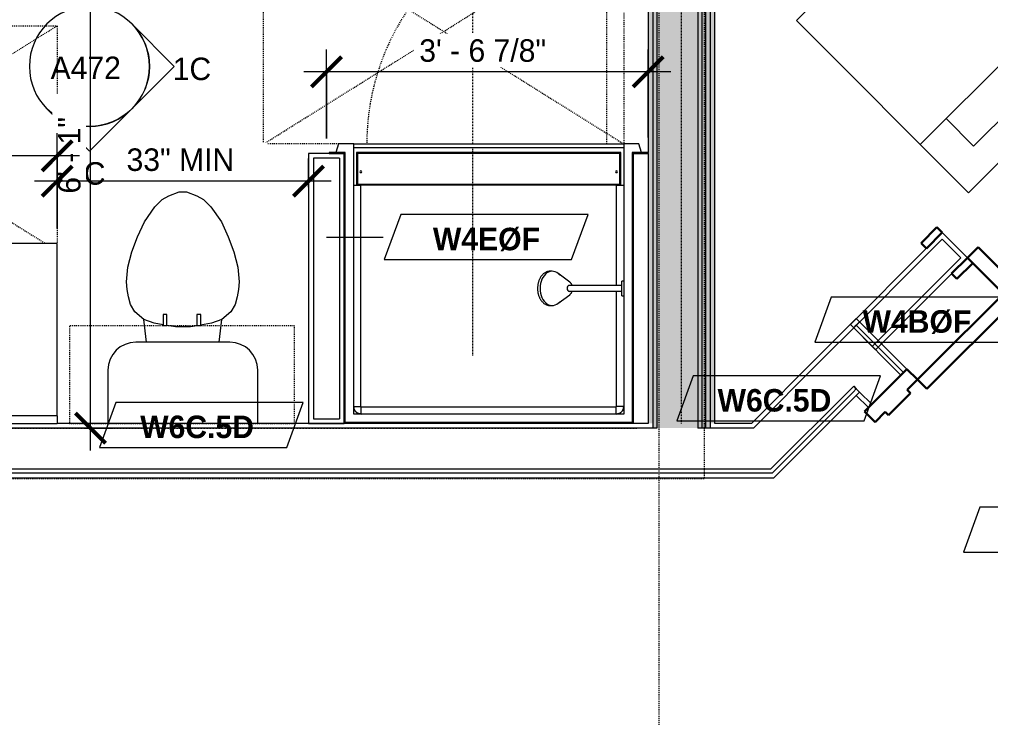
# Model space of a CAD drawing. Header units: inches. Extents: x -4010 to -1814, y 9846 to 12241.
# Drawn here: x -2601.4 to -2471.9, y 10418.9 to 10512 of the extents above; entities that cross this region are included whole.
import ezdxf

# ---------------------------------------------------------------- set-up
doc = ezdxf.new("R2010")
doc.units = ezdxf.units.IN
doc.header["$MEASUREMENT"] = 0
for name, pattern in [('Dash', [0.25, 0.125, -0.125]), ('Dash 3_32_', [0.1875, 0.09375, -0.09375]), ('Dash_2_', [0.25, 0.125, -0.125])]:
    doc.linetypes.add(name, pattern=pattern)
for name, color, linetype, lineweight in [('0-1', 7, 'Continuous', 5), ('0-3', 8, 'Continuous', 9), ('A-ANNO-DIMS', 211, 'Continuous', 9), ('A-ANNO-DIMS-32', 211, 'Continuous', 9), ('A-DETL-1', 90, 'Dash 3_32_', 18), ('A-DOOR-1', 7, 'Continuous', 9), ('A-DOOR-2', 10, 'Continuous', 30), ('A-DOOR-3', 31, 'Continuous', 9), ('A-DOOR-4', 31, 'Continuous', 30), ('A-DOOR-FRAM-2', 10, 'Continuous', 30), ('A-DOOR-FRAM-3', 31, 'Continuous', 30), ('A-GENM', 5, 'Continuous', 9), ('A-GENM-HDLN', 13, 'Dash', 9), ('A-WALL', 113, 'Continuous', 18), ('A-WALL-2', 250, 'Continuous', 18), ('A-WALL-3', 113, 'Continuous', 9), ('A-WALL-IDEN', 211, 'Continuous', 9), ('G-ANNO-SYMB-3', 111, 'Continuous', 9), ('G-ANNO-SYMB-4', 111, 'Dash_2_', 9), ('I-WALL-1', 21, 'Continuous', 18), ('I-WALL-2', 241, 'Continuous', 5), ('I-WALL-3', 7, 'Continuous', 9), ('I-WALL-4', 2, 'Continuous', 9), ('P-SANR-FIXT', 6, 'Continuous', 9), ('P-SANR-FIXT-HDLN', 131, 'Dash', 9), ('Q-CASE', 31, 'Continuous', 9), ('Q-CASE-1', 31, 'Dash', 9)]:
    doc.layers.add(name, color=color, linetype=linetype, lineweight=lineweight)
doc.styles.add('Century Gothic', font='ufonts.com_century-gothic.ttf', dxfattribs={"height": 3})
doc.styles.add('Century Gothic_B_1', font='GOTHICB.TTF', dxfattribs={"height": 3})
doc.dimstyles.new('OD_1__HACK_2', dxfattribs={"dimscale": 12, "dimtxt": 3.132505, "dimasz": 0.333333, "dimexe": 0.25, "dimexo": 0.166667, "dimgap": 0.041667, "dimtad": 1, "dimdec": 4, "dimrnd": 0.0625, "dimzin": 3, "dimdsep": 46, "dimlunit": 4, "dimtxsty": 'Century Gothic', "dimblk1": 'OBLIQUE', "dimblk2": 'OBLIQUE', "dimsah": 1, "dimcen": 0.09, "dimdle": 0.25, "dimazin": 0, "dimtfac": 1, "dimtdec": 4, "dimtix": 1, "dimtmove": 0, "dimatfit": 3, "dimfxl": 1, "dimtvp": 1, "dimtfill": 1, "dimfrac": 2, "dimtolj": 1, "dimtzin": 0, "dimarcsym": 2})
doc.dimstyles.new('OD_1__HACK_2_1', dxfattribs={"dimscale": 12, "dimtxt": 3.132505, "dimasz": 0.333333, "dimexe": 0.25, "dimexo": 0.166667, "dimgap": 0.041667, "dimtad": 1, "dimdec": 4, "dimrnd": 0.0625, "dimzin": 3, "dimdsep": 46, "dimlunit": 4, "dimtxsty": 'Century Gothic', "dimblk1": 'OBLIQUE', "dimblk2": 'OBLIQUE', "dimsah": 1, "dimcen": 0.09, "dimdle": 0.25, "dimazin": 0, "dimtfac": 1, "dimtdec": 4, "dimtix": 1, "dimtmove": 0, "dimatfit": 3, "dimfxl": 1, "dimtvp": 1, "dimtfill": 1, "dimfrac": 2, "dimtolj": 1, "dimtzin": 0, "dimarcsym": 2})

# ---------------------------------------------------------------- blocks, each defined once
blk = doc.blocks.new('HOLLOW METAL - UNIT DOOR-2191977-UNIT PLANS - 2ND _ 3RD FLOOR')
at = {"layer": 'A-DOOR-1'}
blk.add_arc((18, -3.875), 36, 180, 270, dxfattribs=at)
at = {"layer": 'A-DOOR-2'}
for p, q in [((16.25, -3.875), (18, -3.875)), ((16.25, -39.875), (16.25, -3.875)), ((18, -3.875), (18, -39.875)), ((18, -39.875), (16.25, -39.875))]:
    blk.add_line(p, q, dxfattribs=at)
at = {"layer": 'A-DOOR-FRAM-2'}
for p, q in [((-20, 4.125), (-18, 4.125)), ((-20, -3.875), (-20, 4.125)), ((-18, 4.125), (-18, 2.1875)), ((18, 4.125), (20, 4.125)), ((18, 2.1875), (18, 4.125)), ((20, 4.125), (20, -3.875)), ((-18, 2.1875), (-17.375, 2.1875)), ((-17.375, 2.1875), (-17.375, -1.9375)), ((17.375, 2.1875), (18, 2.1875)), ((17.375, -1.9375), (17.375, 2.1875)), ((-18, -1.9375), (-18, -3.875)), ((-17.375, -1.9375), (-18, -1.9375)), ((18, -1.9375), (17.375, -1.9375)), ((18, -3.875), (18, -1.9375)), ((-18, -3.875), (-20, -3.875)), ((20, -3.875), (18, -3.875))]:
    blk.add_line(p, q, dxfattribs=at)
blk = doc.blocks.new('CTR - 1st Phase - Common Walls_rvt-1-UNIT PLANS - 2ND _ 3RD FLOOR')
at = {"layer": 'I-WALL-1'}
blk.add_hatch(color=256, dxfattribs=at).paths.add_polyline_path([(-2508.69, 10458.16), (-2508.69, 10843.14), (-2509.31, 10843.14), (-2509.31, 10458.16)], flags=0)
at = {"layer": 'I-WALL-2'}
for points in [[(-2517.56, 10458.16), (-2516.94, 10458.16), (-2516.94, 10843.14), (-2517.56, 10843.14), (-2517.56, 10463.59)], [(-2516.94, 10457.54), (-2516.44, 10457.54), (-2516.44, 10843.14), (-2516.94, 10843.14), (-2516.94, 10458.16)], [(-2510.94, 10457.54), (-2510.94, 10843.14), (-2516.44, 10843.14), (-2516.44, 10457.54)], [(-2510.94, 10457.54), (-2510.44, 10457.54), (-2510.44, 10843.14), (-2510.94, 10843.14), (-2510.94, 10458.16)], [(-2509.94, 10457.54), (-2509.94, 10843.14), (-2510.44, 10843.14), (-2510.44, 10457.54)], [(-2509.94, 10457.54), (-2509.31, 10457.54), (-2509.31, 10843.14), (-2509.94, 10843.14), (-2509.94, 10458.16)]]:
    blk.add_hatch(color=256, dxfattribs=at).paths.add_polyline_path(points, flags=0)
at = {"layer": 'A-WALL-2'}
for p, q in [((-2516.94, 10843.14), (-2516.94, 10458.16)), ((-2516.44, 10843.14), (-2516.44, 10458.16)), ((-2510.94, 10843.14), (-2510.94, 10458.16)), ((-2510.44, 10843.14), (-2510.44, 10458.16)), ((-2509.94, 10843.14), (-2509.94, 10458.16)), ((-2509.31, 10843.14), (-2509.31, 10458.16)), ((-2494.07, 10467.02), (-2490.18, 10470.91)), ((-2490.18, 10470.91), (-2489.83, 10471.26)), ((-2483.89, 10464.61), (-2490.18, 10470.91)), ((-2489.83, 10471.26), (-2489.39, 10471.7)), ((-2483.53, 10464.97), (-2489.83, 10471.26)), ((-2494.51, 10466.58), (-2494.07, 10467.02)), ((-2503.55, 10457.54), (-2494.51, 10466.58)), ((-2490.62, 10462.69), (-2490.18, 10463.13)), ((-2490.27, 10462.33), (-2489.83, 10462.78)), ((-2489.83, 10462.78), (-2490.18, 10463.13)), ((-2490.18, 10463.13), (-2489.83, 10462.78)), ((-2489.39, 10462.33), (-2489.83, 10462.78)), ((-2489.83, 10462.78), (-2489.39, 10462.33)), ((-2501.27, 10452.04), (-2490.62, 10462.69)), ((-2501.06, 10451.54), (-2490.27, 10462.33)), ((-2489.83, 10461.89), (-2489.39, 10462.33)), ((-2487.78, 10460.73), (-2489.39, 10462.33)), ((-2516.94, 10457.54), (-2644.75, 10457.54)), ((-2516.94, 10458.16), (-2516.94, 10457.54)), ((-2516.44, 10457.54), (-2516.94, 10457.54)), ((-2516.44, 10457.54), (-2516.94, 10457.54)), ((-2516.44, 10458.16), (-2516.44, 10457.54)), ((-2510.94, 10458.16), (-2510.94, 10457.54)), ((-2510.44, 10457.54), (-2510.94, 10457.54)), ((-2510.44, 10457.54), (-2510.94, 10457.54)), ((-2510.44, 10458.16), (-2510.44, 10457.54)), ((-2509.94, 10457.54), (-2510.44, 10457.54)), ((-2509.94, 10457.54), (-2510.44, 10457.54)), ((-2509.94, 10458.16), (-2509.94, 10457.54)), ((-2509.31, 10457.54), (-2509.94, 10457.54)), ((-2509.31, 10457.54), (-2509.94, 10457.54)), ((-2509.31, 10458.16), (-2509.31, 10457.54)), ((-2504.43, 10457.54), (-2509.31, 10457.54)), ((-2503.55, 10457.54), (-2504.43, 10457.54)), ((-2509.93, 10452.04), (-2644.75, 10452.04)), ((-2510.43, 10451.54), (-2644.75, 10451.54)), ((-2501.77, 10451.54), (-2510.43, 10451.54)), ((-2509.05, 10452.04), (-2509.93, 10452.04)), ((-2501.27, 10452.04), (-2509.05, 10452.04)), ((-2501.06, 10451.54), (-2501.77, 10451.54))]:
    blk.add_line(p, q, dxfattribs=at)
at = {"layer": 'I-WALL-3'}
for p, q in [((-2517.56, 10843.14), (-2517.56, 10494.28)), ((-2508.69, 10458.16), (-2508.69, 10541.63)), ((-2517.56, 10494.16), (-2517.56, 10458.16)), ((-2489.83, 10472.15), (-2494.95, 10467.02)), ((-2489.39, 10471.7), (-2489.83, 10472.15)), ((-2483.09, 10465.41), (-2489.39, 10471.7)), ((-2494.95, 10467.02), (-2503.81, 10458.16)), ((-2500.81, 10450.91), (-2489.83, 10461.89)), ((-2489.83, 10461.89), (-2488.22, 10460.28)), ((-2558.09, 10458.16), (-2596.37, 10458.16)), ((-2517.56, 10458.16), (-2519.59, 10458.16)), ((-2503.81, 10458.16), (-2508.69, 10458.16)), ((-2644.75, 10450.91), (-2511.06, 10450.91)), ((-2511.06, 10450.91), (-2501.69, 10450.91)), ((-2501.69, 10450.91), (-2500.81, 10450.91))]:
    blk.add_line(p, q, dxfattribs=at)
at = {"layer": '0-3', "rotation": 134.9999999999902}
blk.add_blockref('HOLLOW METAL - UNIT DOOR-2191977-UNIT PLANS - 2ND _ 3RD FLOOR', (-2471.69, 10448.53), dxfattribs=at)
blk = doc.blocks.new('Toilet-Domestic-3D - Toilet-Domestic-3D-V40-UNIT PLANS - 2ND _ 3RD FLOOR')
at = {"layer": 'P-SANR-FIXT'}
for p, q in [((-1.87, 11.5), (-0.5, 12)), ((-0.5, 12), (0.5, 12)), ((0.5, 12), (1.87, 11.5)), ((-3.74, 10), (-2.74, 11)), ((-2.74, 11), (-1.87, 11.5)), ((1.87, 11.5), (2.74, 11)), ((2.74, 11), (3.74, 10)), ((-5.13, 8), (-3.74, 10)), ((3.74, 10), (5.13, 8)), ((-6.06, 6), (-5.13, 8)), ((5.13, 8), (6.06, 6)), ((-6.79, 4), (-6.06, 6)), ((6.06, 6), (6.79, 4)), ((-7.33, 1.99), (-6.79, 4)), ((6.79, 4), (7.33, 1.99)), ((-7.5, 0), (-7.33, 1.99)), ((7.33, 1.99), (7.5, 0)), ((-7.41, -1), (-7.5, 0)), ((-7.24, -2), (-7.41, -1)), ((7.41, -1), (7.24, -2)), ((7.5, 0), (7.41, -1)), ((-6.97, -3), (-7.24, -2)), ((7.24, -2), (6.97, -3)), ((-6.4, -4), (-6.97, -3)), ((6.97, -3), (6.4, -4)), ((-5.21, -5), (-6.4, -4)), ((-3.84, -5.5), (-5.21, -5)), ((-4.86, -8.02), (-5.21, -5)), ((5.21, -5), (3.84, -5.5)), ((4.86, -8.02), (5.21, -5)), ((6.4, -4), (5.21, -5)), ((-2.61, -5.72), (-3.84, -5.5)), ((-1, -6), (-2.13, -5.8)), ((1, -6), (-1, -6)), ((1.89, -5.84), (1, -6)), ((3.84, -5.5), (2.37, -5.76)), ((6.25, -8.02), (-6.25, -8.02)), ((-9.98, -11.75), (-9.98, -18.85)), ((9.98, -18.85), (9.98, -11.75))]:
    blk.add_line(p, q, dxfattribs=at)
for centre, start, end in [((-6.25, -11.75), 90, 180), ((6.25, -11.75), 0, 90)]:
    blk.add_arc(centre, 3.73, start, end, dxfattribs=at)
blk = doc.blocks.new('Bath Vanity - Bath Vanity 48_-2551079-UNIT PLANS - 2ND _ 3RD FLOOR')
at = {"layer": 'Q-CASE'}
for p, q in [((-23.26, -1), (-23.26, -24)), ((24.74, -24), (24.74, -1)), ((-23.26, -24), (24.74, -24))]:
    blk.add_line(p, q, dxfattribs=at)
blk = doc.blocks.new('ADA Clearances - 30_x48_-1721104-UNIT PLANS - 2ND _ 3RD FLOOR')
at = {"layer": 'A-GENM-HDLN'}
for p, q in [((15, 24), (-15, -24)), ((-15, 24), (15, -24)), ((-15, 14), (-15, 24)), ((-15, 24), (15, 24)), ((15, 24), (15, -24)), ((15, -24), (-15, -24))]:
    blk.add_line(p, q, dxfattribs=at)
blk = doc.blocks.new('ADA Clearances - 30_x48_-V41-UNIT PLANS - 2ND _ 3RD FLOOR')
at = {"layer": 'A-GENM-HDLN'}
for p, q in [((15, 24), (-14, -22.41)), ((-14, 24), (-8, 24)), ((-5, 24), (15, 24)), ((15, 24), (15, -24)), ((-14, 22.41), (15, -24)), ((15, -24), (-14, -24))]:
    blk.add_line(p, q, dxfattribs=at)
blk = doc.blocks.new('BATHROOM MIRROR - BATHROOM MIRROR 48_-3124766-UNIT PLANS - 2ND _ 3RD FLOOR')
at = {"layer": 'Q-CASE'}
for p, q in [((24.74, 24), (-23.26, 24)), ((-23.26, 23), (-23.26, 24)), ((24.74, 24), (24.74, 23)), ((-23.26, 23), (24.74, 23))]:
    blk.add_line(p, q, dxfattribs=at)
blk = doc.blocks.new('300 Series Wall Hung Cabinet_326 - 30_-2909952-UNIT PLANS - 2ND _ 3RD FLOOR')
at = {"layer": 'Q-CASE'}
for p, q in [((-2.5, -13.19), (-2.01, -13.19)), ((-2.5, -13.19), (-2.5, -14.69)), ((-2.01, -14.69), (-2.01, -13.19)), ((2, -13.19), (2.49, -13.19)), ((2, -13.19), (2, -14.69)), ((2.49, -14.69), (2.49, -13.19)), ((-2.5, -14.69), (-2.01, -14.69)), ((2, -14.69), (2.49, -14.69))]:
    blk.add_line(p, q, dxfattribs=at)
at = {"layer": 'Q-CASE-1'}
for p, q in [((15, -0.19), (-15, -0.19)), ((-15, -0.19), (-15, -13.19)), ((15, -13.19), (15, -0.19)), ((-15, -13.19), (15, -13.19))]:
    blk.add_line(p, q, dxfattribs=at)
blk = doc.blocks.new('4LBS24238A75FTB_V2 - 4LBS24238A75FTB_V2-3755113-UNIT PLANS - 2ND _ 3RD FLOOR')
at = {"layer": 'P-SANR-FIXT'}
for p, q in [((-0.75, 37.75), (-1.13, 36.62)), ((1.25, 37.75), (-0.75, 37.75)), ((1.25, 37.75), (37.25, 37.75)), ((1.25, 37.25), (1.25, 37.75)), ((1.25, 1.75), (1.25, 37.75)), ((37.25, 37.75), (37.25, 37.25)), ((39.25, 37.75), (37.25, 37.75)), ((37.25, 37.75), (37.25, 19.48)), ((39.63, 36.62), (39.25, 37.75)), ((0.12, 36.62), (-2.02, 36.62)), ((-2.02, 36.62), (-2.02, 36.5)), ((-2.02, 36.5), (0, 36.5)), ((0, 0.5), (0, 36.5)), ((0.12, 0.63), (0.12, 36.62)), ((37.25, 37.25), (1.25, 37.25)), ((1.62, 36.62), (1.62, 32.27)), ((36.88, 36.62), (1.62, 36.62)), ((36.75, 36.5), (1.75, 36.5)), ((1.75, 36.5), (1.75, 32.38)), ((36.75, 32.38), (36.75, 36.5)), ((36.88, 32.27), (36.88, 36.62)), ((40.52, 36.62), (38.38, 36.62)), ((38.38, 36.62), (38.38, 0.63)), ((38.5, 36.5), (38.5, 0.5)), ((38.5, 36.5), (40.52, 36.5)), ((40.52, 36.5), (40.52, 36.62)), ((1.75, 32.38), (36.75, 32.38)), ((2.2, 2.75), (2.2, 32.27)), ((36.3, 32.27), (2.2, 32.27)), ((36.3, 18.89), (36.3, 32.27)), ((36.3, 2.75), (36.3, 18.11)), ((37.25, 17.52), (37.25, 1.75)), ((2.25, 2.7), (36.25, 2.7)), ((37.25, 1.75), (1.25, 1.75)), ((1.28, 2.51), (1.3, 2.43)), ((1.37, 2.28), (1.38, 2.26)), ((1.4, 2.23), (1.42, 2.2)), ((1.51, 2.08), (1.58, 2.01)), ((1.7, 1.92), (1.73, 1.9)), ((1.93, 1.8), (2.01, 1.78)), ((2.25, 1.75), (2.25, 1.77)), ((2.25, 1.77), (36.25, 1.77)), ((36.25, 1.75), (36.25, 1.77)), ((36.49, 1.78), (36.57, 1.8)), ((36.77, 1.9), (36.8, 1.92)), ((36.92, 2.01), (36.99, 2.08)), ((37.08, 2.2), (37.1, 2.23)), ((37.12, 2.26), (37.13, 2.28)), ((37.2, 2.43), (37.22, 2.51)), ((38.5, 0.5), (0, 0.5)), ((38.38, 0.63), (0.12, 0.63))]:
    blk.add_line(p, q, dxfattribs=at)
for centre, radius, start, end in [((2.2, 34.06), 0.125, 0, 180), ((2.2, 34.06), 0.125, 180, 0), ((36.3, 34.06), 0.125, 0, 180), ((36.3, 34.06), 0.125, 180, 0), ((2.25, 2.75), 1, 180, 270), ((36.25, 2.75), 1, 270, 0)]:
    blk.add_arc(centre, radius, start, end, dxfattribs=at)
for centre, major_axis, start_param, end_param in [((2.2, 32.28), (-0.95, 0), 0, 1.570796), ((36.3, 32.28), (0.95, 0), 4.712389, 6.283185)]:
    blk.add_ellipse(centre, major_axis=major_axis, ratio=0.019505, start_param=start_param, end_param=end_param, dxfattribs=at)
for points, knots in [([(1.25, 2.77), (1.25, 2.77), (1.27, 2.76), (1.4, 2.76), (1.64, 2.75), (1.95, 2.75), (2.12, 2.75), (2.2, 2.75)], [-1, -1, -1, -1, -0.833333, -0.666667, -0.333333, -0.166667, 0, 0, 0, 0]), ([(1.25, 2.77), (1.25, 2.7), (1.26, 2.57), (1.34, 2.32), (1.52, 2.04), (1.8, 1.86), (2.05, 1.78), (2.18, 1.77), (2.25, 1.77)], [-1, -1, -1, -1, -0.875, -0.75, -0.5, -0.25, -0.125, 0, 0, 0, 0]), ([(2.2, 2.75), (2.2, 2.74), (2.2, 2.74), (2.2, 2.73), (2.21, 2.72), (2.21, 2.72), (2.22, 2.71), (2.23, 2.71), (2.24, 2.7), (2.24, 2.7), (2.25, 2.7), (2.25, 2.7)], [-1, -1, -1, -1, -0.833333, -0.75, -0.666667, -0.583333, -0.416667, -0.291667, -0.208333, -0.083333, 0, 0, 0, 0]), ([(36.25, 1.77), (36.32, 1.77), (36.45, 1.78), (36.7, 1.86), (36.98, 2.04), (37.16, 2.32), (37.24, 2.57), (37.25, 2.7), (37.25, 2.77)], [-1, -1, -1, -1, -0.875, -0.75, -0.5, -0.25, -0.125, 0, 0, 0, 0]), ([(36.25, 2.7), (36.26, 2.7), (36.26, 2.7), (36.27, 2.7), (36.28, 2.71), (36.28, 2.71), (36.29, 2.72), (36.29, 2.73), (36.3, 2.74), (36.3, 2.74), (36.3, 2.75), (36.3, 2.75)], [-1, -1, -1, -1, -0.833333, -0.75, -0.666667, -0.583333, -0.416667, -0.291667, -0.208333, -0.083333, 0, 0, 0, 0]), ([(36.25, 1.8), (36.25, 1.82), (36.25, 1.91), (36.25, 2.14), (36.25, 2.45), (36.25, 2.62), (36.25, 2.7)], [-0.8333333, -0.8333333, -0.8333333, -0.8333333, -0.6666667, -0.3333333, -0.1666667, 0, 0, 0, 0]), ([(1.59, 2), (1.54, 2.04), (1.47, 2.12), (1.41, 2.21), (1.38, 2.25)], [0.4611793, 0.4611793, 0.4611793, 0.4611793, 0.5714286, 0.6665731, 0.6665731, 0.6665731, 0.6665731]), ([(2.25, 1.75), (2.17, 1.75), (2.03, 1.77), (1.86, 1.82), (1.77, 1.87), (1.75, 1.88)], [0, 0, 0, 0, 0.1428571, 0.2857143, 0.3333068, 0.3333068, 0.3333068, 0.3333068]), ([(36.75, 1.88), (36.7, 1.85), (36.59, 1.8), (36.42, 1.76), (36.31, 1.75), (36.25, 1.75)], [0.6666667, 0.6666667, 0.6666667, 0.6666667, 0.7857143, 0.8928571, 1, 1, 1, 1]), ([(37.01, 2.1), (36.97, 2.05), (36.89, 1.97), (36.79, 1.91), (36.75, 1.88)], [0.4475924, 0.4475924, 0.4475924, 0.4475924, 0.5714286, 0.6665731, 0.6665731, 0.6665731, 0.6665731]), ([(37.19, 2.42), (37.18, 2.38), (37.16, 2.33), (37.13, 2.27), (37.12, 2.25)], [0.2174647, 0.2174647, 0.2174647, 0.2174647, 0.2857143, 0.3333068, 0.3333068, 0.3333068, 0.3333068])]:
    blk.add_open_spline(points, degree=3, knots=knots, dxfattribs=at)
for points in [[(1.25, 2.71), (1.25, 2.72), (1.25, 2.74), (1.25, 2.75)], [(2.25, 1.8), (2.25, 1.82), (2.25, 1.88), (2.25, 2.03), (2.25, 2.22), (2.25, 2.45), (2.25, 2.62), (2.25, 2.7)], [(37.25, 2.77), (37.25, 2.77), (37.23, 2.76), (37.13, 2.76), (36.98, 2.76), (36.78, 2.75), (36.55, 2.75), (36.38, 2.75), (36.3, 2.75)], [(37.25, 2.75), (37.25, 2.72), (37.25, 2.7), (37.25, 2.67)], [(1.38, 2.25), (1.37, 2.27), (1.36, 2.3), (1.35, 2.32)], [(1.75, 1.88), (1.71, 1.91), (1.67, 1.94), (1.63, 1.97)], [(37.12, 2.25), (37.09, 2.21), (37.07, 2.18), (37.04, 2.14)]]:
    blk.add_open_spline(points, degree=3, dxfattribs=at)
at = {"layer": 'P-SANR-FIXT-HDLN'}
blk.add_line((35, 37.75), (35, 69.75), dxfattribs=at)
blk.add_arc((35, 37.75), 32, 90, 180, dxfattribs=at)
blk = doc.blocks.new('Shower Head - Shower Head-V42-UNIT PLANS - 2ND _ 3RD FLOOR')
at = {"layer": 'P-SANR-FIXT'}
for p, q in [((-0.98, 0), (0.98, 0)), ((-0.98, 0), (-0.98, -0.26)), ((0.98, -0.26), (-0.98, -0.26)), ((-0.39, -0.26), (-0.39, -1)), ((0.39, -1), (0.39, -0.26)), ((0.98, -0.26), (0.98, 0)), ((-0.39, -6.01), (-0.39, -7.27)), ((0.39, -7.27), (0.39, -6.01)), ((-0.84, -7.19), (-2.02, -8.78)), ((2.02, -8.78), (0.84, -7.19)), ((-2.28, -9.54), (-2.28, -9.81)), ((2.28, -9.81), (2.28, -9.54))]:
    blk.add_line(p, q, dxfattribs=at)
at = {"layer": 'P-SANR-FIXT', "flags": 128}
for points in [[(-0.39, -1), (-0.39, -1.29), (-0.39, -1.57), (-0.39, -1.85), (-0.39, -2.13), (-0.39, -2.41), (-0.39, -2.69), (-0.39, -2.96), (-0.39, -3.23), (-0.39, -3.5), (-0.39, -3.76), (-0.39, -4.02), (-0.39, -4.27), (-0.39, -4.52), (-0.39, -4.77), (-0.39, -5), (-0.39, -5.23), (-0.39, -5.46), (-0.39, -5.67), (-0.39, -5.88), (-0.39, -6.01)], [(0.39, -6.01), (0.39, -5.81), (0.39, -5.6), (0.39, -5.38), (0.39, -5.15), (0.39, -4.92), (0.39, -4.68), (0.39, -4.43), (0.39, -4.18), (0.39, -3.93), (0.39, -3.67), (0.39, -3.4), (0.39, -3.13), (0.39, -2.86), (0.39, -2.59), (0.39, -2.31), (0.39, -2.03), (0.39, -1.75), (0.39, -1.46), (0.39, -1.18), (0.39, -1)], [(-0.39, -6.87), (-0.43, -6.88), (-0.46, -6.9), (-0.49, -6.91), (-0.52, -6.93), (-0.55, -6.94), (-0.58, -6.96), (-0.61, -6.98), (-0.64, -7), (-0.67, -7.03), (-0.7, -7.05), (-0.73, -7.07), (-0.76, -7.1), (-0.78, -7.13), (-0.81, -7.16), (-0.83, -7.19), (-0.84, -7.19)], [(0.84, -7.19), (0.81, -7.16), (0.79, -7.13), (0.76, -7.1), (0.73, -7.08), (0.7, -7.05), (0.68, -7.03), (0.65, -7.01), (0.62, -6.98), (0.59, -6.97), (0.56, -6.95), (0.53, -6.93), (0.49, -6.91), (0.46, -6.9), (0.43, -6.89), (0.4, -6.87)], [(-2.28, -9.81), (-2.28, -9.88), (-2.28, -9.95), (-2.27, -10.02), (-2.25, -10.09), (-2.24, -10.16), (-2.21, -10.23), (-2.19, -10.3), (-2.16, -10.36), (-2.13, -10.43), (-2.09, -10.49), (-2.05, -10.55), (-2.01, -10.61), (-1.97, -10.67), (-1.92, -10.73), (-1.86, -10.79), (-1.81, -10.84), (-1.75, -10.89), (-1.69, -10.94), (-1.63, -10.99), (-1.57, -11.04), (-1.5, -11.08), (-1.43, -11.12), (-1.36, -11.16), (-1.28, -11.2), (-1.21, -11.24), (-1.13, -11.27), (-1.05, -11.3), (-0.97, -11.33), (-0.89, -11.36), (-0.81, -11.38), (-0.72, -11.4), (-0.64, -11.42), (-0.55, -11.44), (-0.47, -11.45), (-0.38, -11.46), (-0.29, -11.47), (-0.2, -11.48), (-0.11, -11.49), (-0.02, -11.49), (0, -11.49)], [(0, -11.49), (0.09, -11.49), (0.18, -11.48), (0.27, -11.48), (0.35, -11.47), (0.44, -11.46), (0.53, -11.44), (0.62, -11.43), (0.7, -11.41), (0.79, -11.39), (0.87, -11.36), (0.95, -11.34), (1.03, -11.31), (1.11, -11.28), (1.19, -11.25), (1.26, -11.21), (1.34, -11.17), (1.41, -11.13), (1.48, -11.09), (1.55, -11.05), (1.61, -11), (1.68, -10.95), (1.74, -10.9), (1.8, -10.85), (1.85, -10.8), (1.9, -10.74), (1.95, -10.69), (2, -10.63), (2.04, -10.57), (2.08, -10.51), (2.12, -10.44), (2.15, -10.38), (2.18, -10.31), (2.21, -10.25), (2.23, -10.18), (2.25, -10.11), (2.26, -10.04), (2.27, -9.97), (2.28, -9.9), (2.28, -9.83), (2.28, -9.81)]]:
    blk.add_lwpolyline(points, dxfattribs=at)
at = {"layer": 'P-SANR-FIXT'}
for centre, major_axis, start_param, end_param in [((0, -7.27), (0.394, 0), 3.141593, 3.765945), ((0, -7.27), (0.394, 0), 3.852, 4.712389), ((0, -7.27), (-0.394, 0), 1.570796, 3.141593), ((0, -9.54), (2.28, 0), 2.468394, 4.712389), ((0, -9.54), (-2.28, 0), 1.570796, 3.814791)]:
    blk.add_ellipse(centre, major_axis=major_axis, ratio=0.707107, start_param=start_param, end_param=end_param, dxfattribs=at)
blk = doc.blocks.new('SWING - SINGLE - FLUSH - 3-0 x 6-8 - PASSAGE-3208150-UNIT PLANS - 2ND _ 3RD FLOOR')
at = {"layer": 'A-DOOR-3'}
blk.add_arc((18, 2.37), 36.07, 93.1789, 180, dxfattribs=at)
at = {"layer": 'A-DOOR-4'}
for p, q in [((16, 10.9), (16, 38.39)), ((18, 38.39), (16, 38.39)), ((18, 10.9), (18, 38.39)), ((16, 2.37), (16, 9.15)), ((18, 2.37), (18, 9.15)), ((18, 2.37), (16, 2.37))]:
    blk.add_line(p, q, dxfattribs=at)
at = {"layer": 'A-DOOR-FRAM-3'}
for p, q in [((-18, 3.37), (-21, 3.37)), ((-21, 3.37), (-21, 2.37)), ((-18, 2.37), (-18, 3.37)), ((21, 3.37), (18, 3.37)), ((18, 3.37), (18, 2.37)), ((21, 2.37), (21, 3.37)), ((-21, 2.37), (-18, 2.37)), ((18, 2.37), (21, 2.37)), ((-18, -2.38), (-21, -2.38)), ((-21, -2.38), (-21, -3.38)), ((-18, -3.38), (-18, -2.38)), ((21, -2.38), (18, -2.38)), ((18, -2.38), (18, -3.38)), ((21, -3.38), (21, -2.38)), ((-21, -3.38), (-18, -3.38)), ((18, -3.38), (21, -3.38))]:
    blk.add_line(p, q, dxfattribs=at)
blk = doc.blocks.new('Stacked Washer and Dryer - 26_x25_ - Private-3627842-UNIT PLANS - 2ND _ 3RD FLOOR')
at = {"layer": 'P-SANR-FIXT'}
for p, q in [((0, 13.625), (32.4375, 13.625)), ((0, 13.625), (0, -13.625)), ((23.34375, -13.625), (23.34375, 13.625)), ((32.4375, 13.625), (32.4375, -13.625)), ((28.53125, 8.75), (23.34375, 8.75)), ((28.53125, -8.75), (28.53125, 8.75)), ((23.34375, -8.75), (28.53125, -8.75)), ((32.4375, -13.625), (0, -13.625))]:
    blk.add_line(p, q, dxfattribs=at)
blk = doc.blocks.new('Elevation - Filled Arrow-152140-UNIT PLANS - 2ND _ 3RD FLOOR')
at = {"layer": 'G-ANNO-SYMB-3'}
for start, end in [(360, 180), (180, 360)]:
    blk.add_arc((0, 0), 0.25, start, end, dxfattribs=at)
blk = doc.blocks.new('Elevation - Filled Arrow-151867-UNIT PLANS - 2ND _ 3RD FLOOR')
at = {"layer": 'G-ANNO-SYMB-3'}
for p, q in [((0, 0.3536), (-0.1768, 0.1768)), ((0.1768, 0.1768), (0, 0.3536))]:
    blk.add_line(p, q, dxfattribs=at)
blk.add_arc((0, 0), 0.25, 45, 135, dxfattribs=at)
blk = doc.blocks.new('DIMBLOCK10-UNIT PLANS - 2ND _ 3RD FLOOR')
at = {"layer": 'A-ANNO-DIMS-32', "lineweight": 50}
for p, q in [((-2591.91, 10530.53), (-2593.91, 10532.53)), ((-2591.91, 10530.53), (-2589.91, 10528.53)), ((-2591.91, 10457.53), (-2593.91, 10459.53)), ((-2591.91, 10457.53), (-2589.91, 10455.53))]:
    blk.add_line(p, q, dxfattribs=at)
at = {"layer": 'A-ANNO-DIMS-32'}
for p, q in [((-2592.74, 10530.53), (-2588.91, 10530.53)), ((-2591.91, 10530.53), (-2592.74, 10530.53)), ((-2591.91, 10454.53), (-2591.91, 10530.53)), ((-2592.74, 10457.53), (-2588.91, 10457.53)), ((-2591.91, 10457.53), (-2592.74, 10457.53))]:
    blk.add_line(p, q, dxfattribs=at)
at = {"layer": 'A-ANNO-DIMS-32', "color": 0, "insert": (-2596.25, 10488.79), "char_height": 3, "width": 12.5897, "attachment_point": 1, "rotation": 90, "line_spacing_factor": 0.984502, "style": 'Century Gothic', "bg_fill": 3, "box_fill_scale": 1.25, "bg_fill_color": 256, "bg_fill_true_color": 13158600, "bg_fill_transparency": 0}
blk.add_mtext('6\' - 1"', dxfattribs=at)
blk = doc.blocks.new('_Oblique')
at = {"color": 0, "linetype": 'ByBlock', "lineweight": -2}
blk.add_line((-0.5, -0.5), (0.5, 0.5), dxfattribs=at)
blk = doc.blocks.new('DIMBLOCK41-UNIT PLANS - 2ND _ 3RD FLOOR')
at = {"layer": 'A-ANNO-DIMS-32'}
for p, q in [((-2644.37, 10484.16), (-2644.37, 10496.84)), ((-2596.37, 10484.16), (-2596.37, 10496.84)), ((-2593.37, 10493.84), (-2647.37, 10493.84)), ((-2644.37, 10493.84), (-2644.37, 10484.16)), ((-2596.37, 10493.84), (-2596.37, 10484.16))]:
    blk.add_line(p, q, dxfattribs=at)
at = {"layer": 'A-ANNO-DIMS-32', "lineweight": 50}
for p, q in [((-2644.37, 10493.84), (-2642.37, 10495.84)), ((-2596.37, 10493.84), (-2594.37, 10495.84)), ((-2644.37, 10493.84), (-2646.37, 10491.84)), ((-2596.37, 10493.84), (-2598.37, 10491.84))]:
    blk.add_line(p, q, dxfattribs=at)
at = {"layer": 'A-ANNO-DIMS-32', "color": 0, "insert": (-2625.62, 10498.18), "char_height": 3, "width": 12.5897, "attachment_point": 1, "line_spacing_factor": 0.984502, "style": 'Century Gothic', "bg_fill": 3, "box_fill_scale": 1.25, "bg_fill_color": 256, "bg_fill_true_color": 13158600, "bg_fill_transparency": 0}
blk.add_mtext('4\' - 0"', dxfattribs=at)
blk = doc.blocks.new('DIMBLOCK361-UNIT PLANS - 2ND _ 3RD FLOOR')
at = {"layer": 'A-ANNO-DIMS-32'}
for p, q in [((-2596.37, 10484.16), (-2596.37, 10493.47)), ((-2562.84, 10489.64), (-2562.84, 10493.47)), ((-2559.84, 10490.47), (-2599.37, 10490.47)), ((-2596.37, 10490.47), (-2596.37, 10484.16)), ((-2562.84, 10490.47), (-2562.84, 10489.64))]:
    blk.add_line(p, q, dxfattribs=at)
at = {"layer": 'A-ANNO-DIMS-32', "lineweight": 50}
for p, q in [((-2596.37, 10490.47), (-2594.37, 10492.47)), ((-2562.84, 10490.47), (-2560.84, 10492.47)), ((-2596.37, 10490.47), (-2598.37, 10488.47)), ((-2562.84, 10490.47), (-2564.84, 10488.47))]:
    blk.add_line(p, q, dxfattribs=at)
at = {"layer": 'A-ANNO-DIMS-32', "color": 0, "insert": (-2587.11, 10494.82), "char_height": 3, "width": 18.0194, "attachment_point": 1, "line_spacing_factor": 0.984502, "style": 'Century Gothic', "bg_fill": 3, "box_fill_scale": 1.25, "bg_fill_color": 256, "bg_fill_true_color": 13158600, "bg_fill_transparency": 0}
blk.add_mtext('33" MIN', dxfattribs=at)
blk = doc.blocks.new('DIMBLOCK381-UNIT PLANS - 2ND _ 3RD FLOOR')
at = {"layer": 'A-ANNO-DIMS-32'}
for p, q in [((-2560.46, 10496.16), (-2560.46, 10508.02)), ((-2517.56, 10496.28), (-2517.56, 10508.02)), ((-2514.56, 10505.02), (-2563.46, 10505.02)), ((-2560.46, 10505.02), (-2560.46, 10496.16)), ((-2517.56, 10505.02), (-2517.56, 10496.28))]:
    blk.add_line(p, q, dxfattribs=at)
at = {"layer": 'A-ANNO-DIMS-32', "lineweight": 50}
for p, q in [((-2560.46, 10505.02), (-2558.46, 10507.02)), ((-2517.56, 10505.02), (-2515.56, 10507.02)), ((-2560.46, 10505.02), (-2562.46, 10503.02)), ((-2517.56, 10505.02), (-2519.56, 10503.02))]:
    blk.add_line(p, q, dxfattribs=at)
at = {"layer": 'A-ANNO-DIMS-32', "color": 0, "insert": (-2548.09, 10509.37), "char_height": 3, "width": 21.7784, "attachment_point": 1, "line_spacing_factor": 0.984502, "style": 'Century Gothic', "bg_fill": 3, "box_fill_scale": 1.25, "bg_fill_color": 256, "bg_fill_true_color": 13158600, "bg_fill_transparency": 0}
blk.add_mtext('3\' - 6 7/8"', dxfattribs=at)
blk = doc.blocks.new('Wall Tag - Arch Wall-3956453-UNIT PLANS - 2ND _ 3RD FLOOR')
at = {"layer": 'A-WALL-IDEN'}
for p, q in [((-0.3561, 0.0937), (-0.4244, -0.0937)), ((0.4244, 0.0937), (-0.3561, 0.0937)), ((0.3561, -0.0937), (0.4244, 0.0937)), ((-0.4244, -0.0937), (0.3561, -0.0937))]:
    blk.add_line(p, q, dxfattribs=at)

msp = doc.modelspace()

# ---------------------------------------------------------------- linework, layer by layer
at = {"layer": 'A-DETL-1'}
for p, q in [((-2513.12374, 10458.15981), (-2513.12374, 10812.15981)), ((-2540.93624, 10495.40981), (-2540.93624, 10528.15981)), ((-2540.93624, 10467.2269), (-2540.93624, 10494.90981)), ((-2646.76194, 10457.53481), (-2519.08929, 10457.53481))]:
    msp.add_line(p, q, dxfattribs=at)
at = {"layer": 'A-WALL'}
for p, q in [((-2558.71015, 10493.53481), (-2562.21015, 10493.53481)), ((-2562.21015, 10493.53481), (-2562.21015, 10458.78481)), ((-2558.71015, 10493.53481), (-2558.71015, 10458.78481)), ((-2478.37228, 10482.71685), (-2480.6811, 10480.40803)), ((-2475.8974, 10480.24198), (-2478.37228, 10482.71685)), ((-2490.1811, 10470.90803), (-2480.6811, 10480.40803)), ((-2478.20622, 10477.93316), (-2475.8974, 10480.24198)), ((-2487.70622, 10468.43316), (-2478.20622, 10477.93316)), ((-2562.21015, 10458.78481), (-2558.71015, 10458.78481))]:
    msp.add_line(p, q, dxfattribs=at)
at = {"layer": 'A-WALL-3'}
for p, q in [((-2478.37228, 10483.60074), (-2481.12304, 10480.84998)), ((-2475.01352, 10480.24198), (-2478.37228, 10483.60074)), ((-2481.12304, 10480.84998), (-2490.62304, 10471.34998)), ((-2477.76428, 10477.49122), (-2475.01352, 10480.24198)), ((-2487.26428, 10467.99122), (-2477.76428, 10477.49122)), ((-2490.62304, 10471.34998), (-2487.26428, 10467.99122))]:
    msp.add_line(p, q, dxfattribs=at)
at = {"layer": 'G-ANNO-SYMB-4'}
for p, q in [((-2516.09304, 10412.74702), (-2516.09304, 10918.13747)), ((-2510.12374, 10876.24544), (-2510.12374, 10450.7894)), ((-2510.12374, 10450.7894), (-2717.72374, 10450.7894))]:
    msp.add_line(p, q, dxfattribs=at)
at = {"layer": 'I-WALL-4'}
for p, q in [((-2560.10906, 10494.15981), (-2562.83515, 10494.15981)), ((-2562.83515, 10494.15981), (-2562.83515, 10458.15981)), ((-2562.83515, 10458.15981), (-2558.08515, 10458.15981))]:
    msp.add_line(p, q, dxfattribs=at)

# ---------------------------------------------------------------- block references
at = {"layer": '0-1'}
msp.add_blockref('CTR - 1st Phase - Common Walls_rvt-1-UNIT PLANS - 2ND _ 3RD FLOOR', (0, 0), dxfattribs=at)
at = {"layer": 'A-DOOR-3', "rotation": 225.000000000027}
msp.add_blockref('SWING - SINGLE - FLUSH - 3-0 x 6-8 - PASSAGE-3208150-UNIT PLANS - 2ND _ 3RD FLOOR', (-2463.96497, 10494.64928), dxfattribs=at)
at = {"layer": 'A-GENM'}
for name, p, rotation in [('ADA Clearances - 30_x48_-1721104-UNIT PLANS - 2ND _ 3RD FLOOR', (-2544.83515, 10510.40981), 89.99999999987901), ('ADA Clearances - 30_x48_-V41-UNIT PLANS - 2ND _ 3RD FLOOR', (-2620.37374, 10496.1644), 90.000000000057)]:
    msp.add_blockref(name, p, dxfattribs=dict(at, rotation=rotation))
at = {"layer": 'A-WALL-IDEN', "xscale": 31.99999999999999, "yscale": 31.99999999999999, "zscale": 31.99999999999999}
for p in [(-2539.17089, 10482.99355), (-2481.77676, 10472.00369), (-2500.18623, 10461.49406), (-2461.97264, 10443.99785)]:
    msp.add_blockref('Wall Tag - Arch Wall-3956453-UNIT PLANS - 2ND _ 3RD FLOOR', p, dxfattribs=at)
at = {"layer": 'G-ANNO-SYMB-3', "xscale": 31.99999999999999, "yscale": 31.99999999999999, "zscale": 31.99999999999999}
msp.add_blockref('Elevation - Filled Arrow-152140-UNIT PLANS - 2ND _ 3RD FLOOR', (-2592.05929, 10505.75397), dxfattribs=at)
at = {"layer": 'G-ANNO-SYMB-3', "extrusion": (0, 0, -1), "xscale": 31.99999999999999, "yscale": 31.99999999999999, "zscale": 31.99999999999999}
for rotation in [90.0000000000043, 180]:
    msp.add_blockref('Elevation - Filled Arrow-151867-UNIT PLANS - 2ND _ 3RD FLOOR', (2592.05929, 10505.75397), dxfattribs=dict(at, rotation=rotation))
at = {"layer": 'P-SANR-FIXT'}
for name, p, rotation in [('Stacked Washer and Dryer - 26_x25_ - Private-3627842-UNIT PLANS - 2ND _ 3RD FLOOR', (-2488.17932, 10521.48794), 314.9999999999666), ('Shower Head - Shower Head-V42-UNIT PLANS - 2ND _ 3RD FLOOR', (-2520.83515, 10476.15981), 270.0000000000808)]:
    msp.add_blockref(name, p, dxfattribs=dict(at, rotation=rotation))
for name, p in [('4LBS24238A75FTB_V2 - 4LBS24238A75FTB_V2-3755113-UNIT PLANS - 2ND _ 3RD FLOOR', (-2558.08515, 10457.65981)), ('Toilet-Domestic-3D - Toilet-Domestic-3D-V40-UNIT PLANS - 2ND _ 3RD FLOOR', (-2579.60444, 10477.01562))]:
    msp.add_blockref(name, p, dxfattribs=at)
at = {"layer": 'Q-CASE', "rotation": 180}
for name, p in [('Bath Vanity - Bath Vanity 48_-2551079-UNIT PLANS - 2ND _ 3RD FLOOR', (-2619.63603, 10458.15981)), ('300 Series Wall Hung Cabinet_326 - 30_-2909952-UNIT PLANS - 2ND _ 3RD FLOOR', (-2579.72944, 10457.9769)), ('BATHROOM MIRROR - BATHROOM MIRROR 48_-3124766-UNIT PLANS - 2ND _ 3RD FLOOR', (-2619.63603, 10482.1644))]:
    msp.add_blockref(name, p, dxfattribs=at)

# ---------------------------------------------------------------- texts
at = {"layer": 'A-WALL-IDEN', "char_height": 3, "attachment_point": 1, "style": 'Century Gothic_B_1'}
for s, insert, width in [('W4EØF', (-2546.26712, 10484.24109), 17.069), ('W4BØF', (-2488.99268, 10473.25123), 17.372), ('W6C.5D', (-2508.32184, 10462.74159), 19.594), ('W6C.5D', (-2585.2922, 10459.20495), 19.594)]:
    msp.add_mtext(s, dxfattribs=dict(at, insert=insert, width=width))
at = {"layer": 'G-ANNO-SYMB-3', "char_height": 3, "attachment_point": 1, "style": 'Century Gothic'}
for s, insert, width in [('A472', (-2597.23523, 10507.0604), 12.221), ('1C', (-2580.95982, 10506.92597), 6.969), ('2C', (-2595.05317, 10492.9873), 6.969)]:
    msp.add_mtext(s, dxfattribs=dict(at, insert=insert, width=width))

# ---------------------------------------------------------------- next in the draw order: dimensions: what is measured, and where the dimension line sits
at = {"layer": 'A-ANNO-DIMS'}
dim = msp.add_linear_dim(base=(-2591.90723, 10530.53481), p1=(-2594.73566, 10457.53481), p2=(-2594.73566, 10530.53481), angle=90, dimstyle='OD_1__HACK_2', override={"dimpost": '<>', "dimfxl": 73}, dxfattribs=at)
dim.commit()
dim.dimension.update_dxf_attribs({"geometry": 'DIMBLOCK10-UNIT PLANS - 2ND _ 3RD FLOOR', "text_midpoint": (-2593.98269, 10494.03481)})

# ---------------------------------------------------------------- next in the draw order: block references
at = {"layer": 'A-WALL-IDEN', "xscale": 31.99999999999999, "yscale": 31.99999999999999, "zscale": 31.99999999999999}
msp.add_blockref('Wall Tag - Arch Wall-3956453-UNIT PLANS - 2ND _ 3RD FLOOR', (-2577.15659, 10457.95741), dxfattribs=at)

# ---------------------------------------------------------------- next in the draw order: dimensions: what is measured, and where the dimension line sits
at = {"layer": 'A-ANNO-DIMS'}
dim = msp.add_linear_dim(base=(-2644.37374, 10493.83837), p1=(-2596.37374, 10482.15981), p2=(-2644.37374, 10482.15981), dimstyle='OD_1__HACK_2', override={"dimpost": '<>', "dimfxl": 48}, dxfattribs=at)
dim.commit()
dim.dimension.update_dxf_attribs({"geometry": 'DIMBLOCK41-UNIT PLANS - 2ND _ 3RD FLOOR', "text_midpoint": (-2620.37374, 10495.91383)})

# ---------------------------------------------------------------- next in the draw order: dimensions: what is measured, and where the dimension line sits
dim = msp.add_linear_dim(base=(-2596.37374, 10490.47336), p1=(-2562.83515, 10487.64493), p2=(-2596.37374, 10482.1644), text='33" MIN', dimstyle='OD_1__HACK_2_1', override={"dimpost": '<>', "dimfxl": 33.983427}, dxfattribs=at)
dim.commit()
dim.dimension.update_dxf_attribs({"geometry": 'DIMBLOCK361-UNIT PLANS - 2ND _ 3RD FLOOR', "text_midpoint": (-2579.60444, 10492.54882)})

# ---------------------------------------------------------------- next in the draw order: linework, layer by layer
at = {"layer": 'A-WALL-IDEN'}
msp.add_line((-2560.46015, 10482.99355), (-2552.90259, 10482.99355), dxfattribs=at)

# ---------------------------------------------------------------- next in the draw order: dimensions: what is measured, and where the dimension line sits
at = {"layer": 'A-ANNO-DIMS'}
dim = msp.add_linear_dim(base=(-2560.46015, 10505.02139), p1=(-2517.56124, 10494.28481), p2=(-2560.46015, 10494.15981), dimstyle='OD_1__HACK_2_1', override={"dimpost": '<>', "dimfxl": 42.899091}, dxfattribs=at)
dim.commit()
dim.dimension.update_dxf_attribs({"geometry": 'DIMBLOCK381-UNIT PLANS - 2ND _ 3RD FLOOR', "text_midpoint": (-2539.01069, 10507.26307)})

doc.saveas('drawing.dxf')
